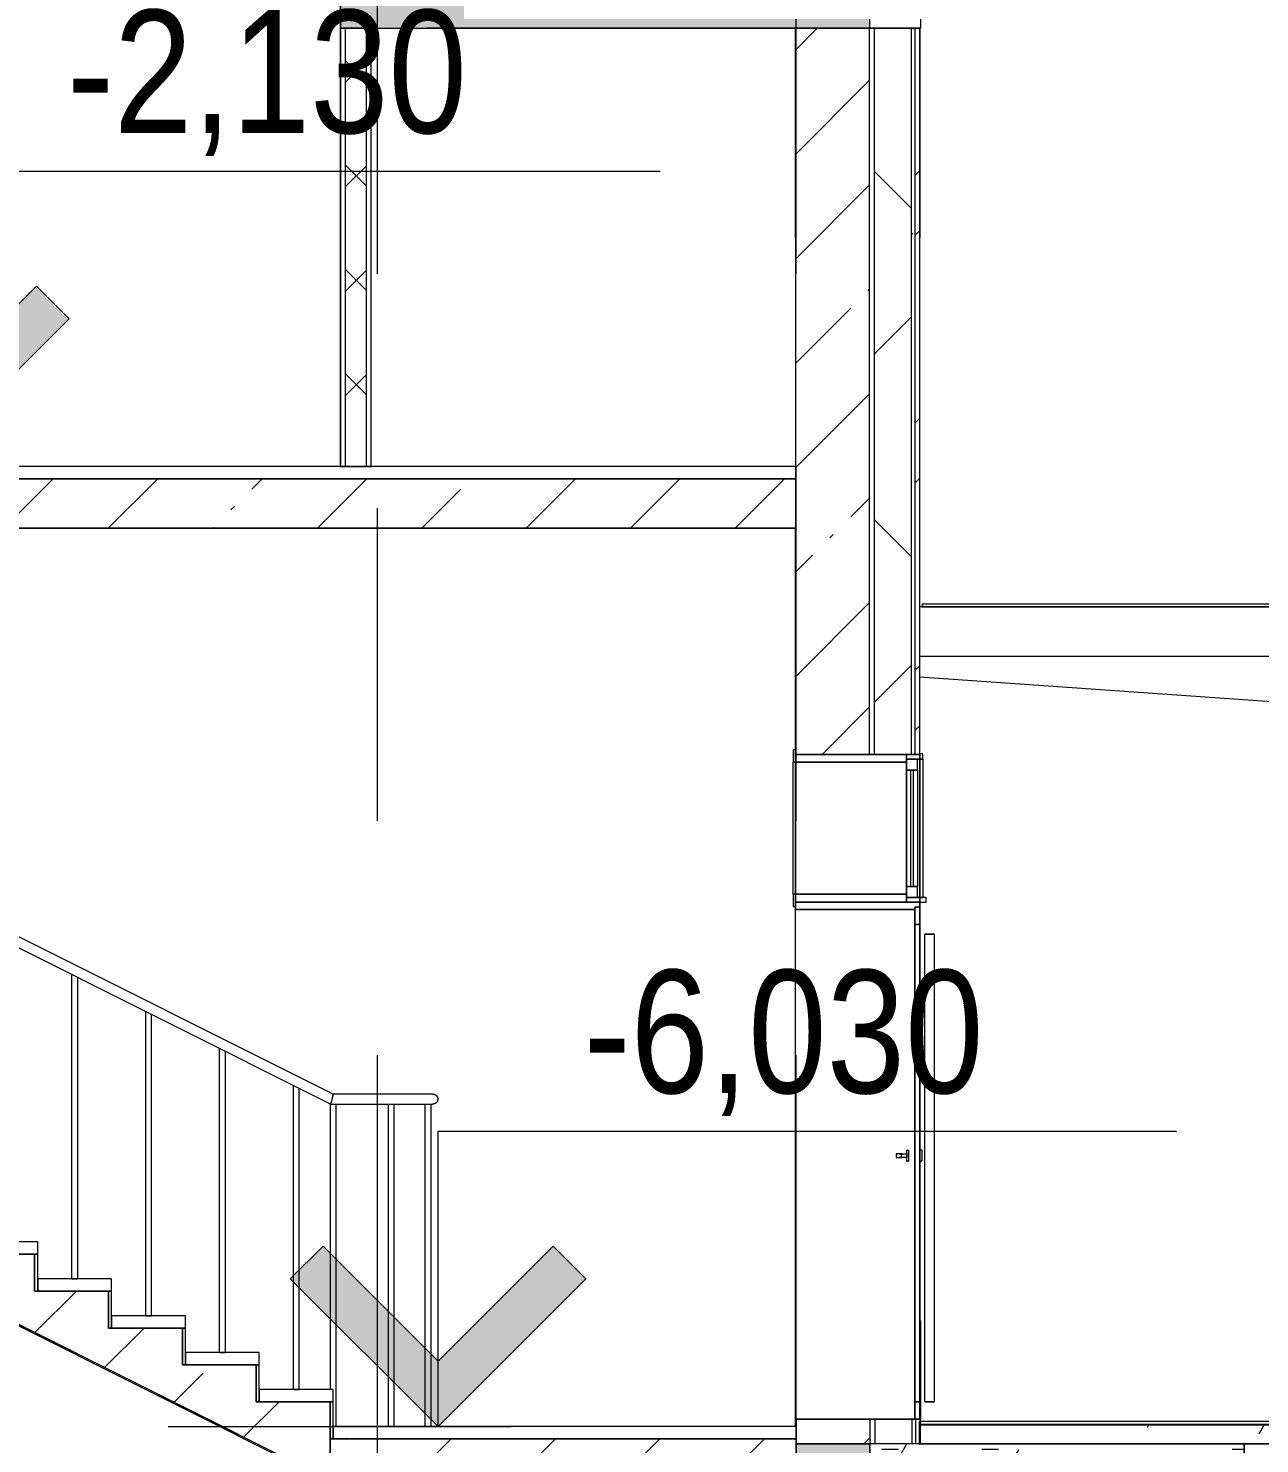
# Model space of a CAD drawing. Header units: millimetres. Extents: x -39507 to 33074, y -24219 to 30962.
# Drawn here: x 22299 to 27300, y -6100 to -350 of the extents above; entities that cross this region are included whole.
import ezdxf

# ---------------------------------------------------------------- set-up
doc = ezdxf.new("R2010")
doc.units = ezdxf.units.MM
doc.linetypes.add('Осевые', pattern=[6350, 1270, -952.5, 3175, -952.5])
for name, color, linetype, lineweight in [('Балясины', 7, 'Continuous', 9), ('Верхние поручни', 7, 'Continuous', 9), ('Высотные отметки', 7, 'Continuous', 9), ('Двери', 7, 'Continuous', 9), ('Каркас несущий', 7, 'Continuous', 9), ('Каркас_Импост', 7, 'Continuous', 9), ('Лестницы', 7, 'Continuous', 9), ('Лестницы-1', 7, 'Continuous', 18), ('Обобщенные модели', 7, 'Continuous', 9), ('Обобщенные модели-1', 7, 'Continuous', 18), ('Общие ребра', 7, 'Continuous', 9), ('Ограждение', 7, 'Continuous', 9), ('Окна', 7, 'Continuous', 9), ('Основа _2_-1', 7, 'Continuous', 9), ('Остекление', 7, 'Continuous', 9), ('Отделка 1 _4_-1', 7, 'Continuous', 9), ('Отделка 2 _5_-1', 7, 'Continuous', 9), ('Панель', 7, 'Continuous', 9), ('Перекрытия', 7, 'Continuous', 9), ('Проступи_подступенки', 7, 'Continuous', 18), ('Стены', 7, 'Continuous', 9), ('Структура _1_', 7, 'Continuous', 18), ('Термическая_воздушная прослойка _3_-1', 7, 'Continuous', 9), ('Черная _3 сплошная', 7, 'Continuous', 18), ('Штриховка разреза-2', 7, 'Continuous', 9)]:
    doc.layers.add(name, color=color, linetype=linetype, lineweight=lineweight)
doc.layers.add('Оси-3', color=7, linetype='Осевые', lineweight=9, true_color=0xaaaaaa)
doc.layers.add('Перекрытия-1', color=7, linetype='Continuous', lineweight=9, true_color=0x7f7f7f)
doc.styles.add('Arial Narrow', font='ARIALN.TTF', dxfattribs={"height": 500})
pattern_1 = [(45, (-2885.9, 6475), (-424.264, 424.264), [600, -100, 20, -100]), (45, (-2885.9, 6899), (-424.264, 424.264), [])]
pattern_2 = [(0, (-2885.9, 6475), (812.8, 203.2), [67.056, -542.544, 67.056, -542.544, -3251.2]), (0, (-2885.9, 6475), (812.8, 203.2), [-1219.2, 67.056, -1152.144, 67.056, -542.544, -1422.4]), (0, (-2885.9, 6475), (812.8, 203.2), [-3048, 67.056, -339.344, 67.056, -948.944]), (120, (-2581.1, 6576.6), (-582.3764, 602.3054), [67.056, -542.544, 67.056, -3793.744]), (120, (-2581.1, 6576.6), (-582.3764, 602.3054), [-676.656, -542.544, 67.056, -1152.144, -2032]), (120, (-2581.1, 6576.6), (-582.3764, 602.3054), [-2438.4, 67.056, -542.544, 67.056, -1355.344]), (120, (-2581.1, 6576.6), (-582.3764, 602.3054), [-3115.056, -339.344, 67.056, -948.944]), (240, (-2479.5, 6983), (-230.4236, -805.5054), [67.056, -542.544, 67.056, -542.544, -3251.2]), (240, (-2479.5, 6983), (-230.4236, -805.5054), [-1219.2, 67.056, -1152.144, 67.056, -542.544, -1422.4]), (240, (-2479.5, 6983), (-230.4236, -805.5054), [-3048, 67.056, -339.344, 67.056, -948.944])]

# ---------------------------------------------------------------- blocks, each defined once
blk = doc.blocks.new('Двутавpы стальные горячекатаные по ГОСТ 8239-89 - 20-1555173-Разрез 2-2')
at = {"layer": 'Каркас несущий'}
for p, q in [((27724.1, -2910.2), (27577.8, -2900)), ((27722.7, -2930.5), (27711.6, -3089.5)), ((27723.3, -2921.1), (27722.7, -2930.5)), ((27723.7, -2915.4), (27723.3, -2921.1)), ((27724, -2911.5), (27723.7, -2915.4)), ((27724.1, -2910.2), (27724, -2911.5)), ((25919.6, -2984.4), (27710.1, -3109.8)), ((27710.5, -3104.6), (27710.2, -3108.5)), ((27710.9, -3098.9), (27710.5, -3104.6)), ((27711.6, -3089.5), (27710.9, -3098.9)), ((27710.2, -3108.5), (27710.1, -3109.8))]:
    blk.add_line(p, q, dxfattribs=at)
blk = doc.blocks.new('Крыльцо А6 - Крыльцо А-17-1224198-Разрез 2-2')
at = {"layer": 'Обобщенные модели'}
h = blk.add_hatch(dxfattribs=at)
h.set_pattern_fill('FP_1', color=256, style=0, pattern_type=2)
h.set_pattern_definition([(45, (-2885.9, 6475), (-493.914, 493.914), []), (45, (-2392, 6475), (-493.914, 493.914), [873.125, -174.625, 6.706, -167.919])])
h.paths.add_polyline_path([(27437.1, -6423.7), (27437.1, -6100), (27237.1, -6100), (27237.1, -6200), (25717.1, -6200), (25717.1, -6400), (27404, -6423.3)], flags=0)
at = {"layer": 'Обобщенные модели-1'}
for p, q in [((27437.1, -6100), (27237.1, -6100)), ((27237.1, -6100), (27237.1, -6200)), ((27437.1, -6423.7), (27437.1, -6100)), ((27237.1, -6200), (25717.1, -6200)), ((25717.1, -6200), (25717.1, -6450))]:
    blk.add_line(p, q, dxfattribs=at)
blk = doc.blocks.new('Дверь - Двупольная_наруж_остекленная_с антипаникой - ДН4_21-18-8172141-Разрез 2-2')
at = {"layer": 'Двери'}
for p, q in [((25939.1, -4030), (25939.1, -5930)), ((25939.1, -4030), (25959.1, -4030)), ((25959.1, -4030), (25941.8, -4030)), ((25959.1, -4030), (25941.8, -4030)), ((25941.8, -4030), (25959.1, -4030)), ((25959.1, -4030), (25979.1, -4030)), ((25976.4, -4030), (25959.1, -4030)), ((25959.1, -4030), (25976.4, -4030)), ((25976.4, -4030), (25959.1, -4030)), ((25979.1, -5930), (25979.1, -4030)), ((25846.2, -4922.5), (25824, -4922.5)), ((25824, -4922.5), (25824, -4937.5)), ((25824, -4922.5), (25824, -4937.5)), ((25827.6, -4922.5), (25824, -4922.5)), ((25824, -4922.5), (25829.1, -4922.5)), ((25824, -4937.5), (25846.2, -4937.5)), ((25829.1, -4937.5), (25824, -4937.5)), ((25824, -4937.5), (25827.6, -4937.5)), ((25829.1, -4922.5), (25825.5, -4922.5)), ((25825.5, -4937.5), (25829.1, -4937.5)), ((25834.1, -4922.5), (25866.6, -4922.5)), ((25866.6, -4937.5), (25834.1, -4937.5)), ((25845.2, -4922.5), (25842.6, -4922.5)), ((25842.6, -4922.5), (25866.6, -4922.5)), ((25842.6, -4922.5), (25842.6, -4922.5)), ((25866.6, -4937.5), (25842.6, -4937.5)), ((25842.6, -4937.5), (25845.2, -4937.5)), ((25842.6, -4937.5), (25842.6, -4937.5)), ((25846.2, -4937.5), (25846.2, -4922.5)), ((25866.6, -4952.5), (25866.6, -4907.5)), ((25866.6, -4907.5), (25874.6, -4907.5)), ((25866.6, -4952.5), (25866.6, -4907.5)), ((25866.6, -4907.5), (25874.6, -4907.5)), ((25866.6, -4922.5), (25866.6, -4937.5)), ((25866.6, -4922.5), (25866.6, -4937.5)), ((25874.6, -4907.5), (25874.6, -4952.5)), ((25874.6, -4907.5), (25874.6, -4952.5)), ((25919.6, -4952.5), (25919.6, -4907.5)), ((25927.6, -4907.5), (25919.6, -4907.5)), ((25919.6, -4952.5), (25919.6, -4907.5)), ((25927.6, -4907.5), (25919.6, -4907.5)), ((25927.6, -4907.5), (25927.6, -4952.5)), ((25927.6, -4907.5), (25927.6, -4952.5)), ((25874.6, -4952.5), (25866.6, -4952.5)), ((25866.6, -4952.5), (25874.6, -4952.5)), ((25919.6, -4952.5), (25927.6, -4952.5)), ((25927.6, -4952.5), (25919.6, -4952.5)), ((25959.1, -5930), (25939.1, -5930)), ((25941.8, -5930), (25959.1, -5930)), ((25959.1, -5930), (25941.8, -5930)), ((25941.8, -5930), (25959.1, -5930)), ((25959.1, -5930), (25976.4, -5930)), ((25979.1, -5930), (25959.1, -5930)), ((25959.1, -5930), (25976.4, -5930)), ((25976.4, -5930), (25959.1, -5930))]:
    blk.add_line(p, q, dxfattribs=at)
at = {"layer": 'Каркас_Импост'}
for p, q in [((25414.6, -3900), (25414.6, -3930)), ((25919.6, -3900), (25414.6, -3900)), ((25919.6, -3920), (25919.6, -3900)), ((25414.6, -3930), (25899.6, -3930)), ((25414.6, -6000), (25414.6, -3930)), ((25899.6, -3930), (25414.6, -3930)), ((25899.6, -3930), (25899.6, -3920)), ((25899.6, -3920), (25919.6, -3920)), ((25919.6, -3920), (25899.6, -3920)), ((25899.6, -3920), (25899.6, -6000)), ((25899.6, -6000), (25899.6, -3921)), ((25899.6, -3921), (25919.6, -3921)), ((25899.6, -3930), (25899.6, -6000)), ((25919.6, -3920), (25919.6, -6000)), ((25919.6, -3921), (25919.6, -6000)), ((25899.6, -5930), (25899.6, -3991)), ((25919.6, -3991), (25919.6, -5930)), ((25899.6, -6000), (25414.6, -6000)), ((25919.6, -6000), (25899.6, -6000)), ((25919.6, -6000), (25899.6, -6000))]:
    blk.add_line(p, q, dxfattribs=at)
at = {"layer": 'Остекление'}
for p, q in [((25899.6, -3991), (25899.6, -5930)), ((25919.6, -3991), (25899.6, -3991)), ((25899.6, -5930), (25899.6, -3991)), ((25919.6, -5930), (25919.6, -3991)), ((25919.6, -3991), (25919.6, -5930)), ((25899.6, -5930), (25919.6, -5930))]:
    blk.add_line(p, q, dxfattribs=at)
at = {"layer": 'Панель'}
for p, q in [((25899.6, -3921), (25899.6, -3991)), ((25919.6, -3921), (25899.6, -3921)), ((25919.6, -3991), (25919.6, -3921)), ((25899.6, -3991), (25919.6, -3991)), ((25899.6, -5930), (25899.6, -3991)), ((25899.6, -3991), (25919.6, -3991)), ((25919.6, -3991), (25919.6, -5930)), ((25899.6, -5930), (25899.6, -6000)), ((25919.6, -5930), (25899.6, -5930)), ((25919.6, -5930), (25899.6, -5930)), ((25919.6, -6000), (25919.6, -5930)), ((25899.6, -6000), (25919.6, -6000))]:
    blk.add_line(p, q, dxfattribs=at)
blk = doc.blocks.new('Фрамуга 1000х700 - 1800 x 600 мм 2-8232144-Разрез 2-2')
at = {"layer": 'Каркас_Импост'}
for p, q in [((25910.6, -3319), (25866.2, -3319)), ((25866.2, -3319), (25866.2, -3363.5)), ((25910.6, -3363.5), (25910.6, -3319)), ((25866.2, -3363.5), (25910.6, -3363.5)), ((25910.6, -3363.5), (25866.2, -3363.5)), ((25866.2, -3836.5), (25866.2, -3363.5)), ((25910.6, -3363.5), (25910.6, -3836.5)), ((25910.6, -3836.5), (25866.2, -3836.5)), ((25866.2, -3836.5), (25866.2, -3880.9)), ((25866.2, -3836.5), (25910.6, -3836.5)), ((25910.6, -3880.9), (25910.6, -3836.5)), ((25866.2, -3880.9), (25910.6, -3880.9))]:
    blk.add_line(p, q, dxfattribs=at)
at = {"layer": 'Окна'}
for p, q in [((25405.6, -3281.7), (25405.6, -3331.7)), ((25414.6, -3281.7), (25405.6, -3281.7)), ((25405.6, -3331.7), (25414.6, -3331.7)), ((25405.6, -3868.2), (25405.6, -3331.7)), ((25414.6, -3331.7), (25405.6, -3331.7)), ((25414.6, -3331.7), (25414.6, -3281.7)), ((25866.2, -3300), (25414.6, -3300)), ((25414.6, -3300), (25414.6, -3331.7)), ((25414.6, -3331.7), (25414.6, -3868.2)), ((25414.6, -3331.7), (25866.2, -3331.7)), ((25866.2, -3331.7), (25414.6, -3331.7)), ((25414.6, -3868.2), (25414.6, -3331.7)), ((25866.2, -3331.7), (25866.2, -3300)), ((25866.2, -3300), (25866.2, -3319)), ((25919.6, -3300), (25866.2, -3300)), ((25866.2, -3319), (25919.6, -3319)), ((25866.2, -3880.9), (25866.2, -3319)), ((25919.6, -3319), (25866.2, -3319)), ((25866.2, -3331.7), (25866.2, -3868.2)), ((25932.6, -3298), (25919.6, -3298)), ((25919.6, -3298), (25919.6, -3319)), ((25919.6, -3319), (25919.6, -3300)), ((25919.6, -3319), (25932.6, -3319)), ((25932.6, -3319), (25919.6, -3319)), ((25919.6, -3880.9), (25919.6, -3319)), ((25919.6, -3319), (25919.6, -3880.9)), ((25932.6, -3319), (25932.6, -3298)), ((25932.6, -3319), (25932.6, -3880.9)), ((25405.6, -3868.2), (25405.6, -3918.2)), ((25414.6, -3868.2), (25405.6, -3868.2)), ((25414.6, -3868.2), (25405.6, -3868.2)), ((25414.6, -3918.2), (25414.6, -3868.2)), ((25866.2, -3868.2), (25414.6, -3868.2)), ((25414.6, -3868.2), (25414.6, -3900)), ((25414.6, -3868.2), (25866.2, -3868.2)), ((25414.6, -3900), (25866.2, -3900)), ((25866.2, -3900), (25866.2, -3868.2)), ((25866.2, -3880.9), (25866.2, -3900)), ((25919.6, -3880.9), (25866.2, -3880.9)), ((25919.6, -3880.9), (25866.2, -3880.9)), ((25866.2, -3900), (25919.6, -3900)), ((25945.3, -3880.9), (25919.6, -3880.9)), ((25919.6, -3880.9), (25919.6, -3900)), ((25919.6, -3880.9), (25932.6, -3880.9)), ((25919.6, -3900), (25919.6, -3880.9)), ((25919.6, -3900), (25945.3, -3900)), ((25945.3, -3900), (25945.3, -3880.9)), ((25405.6, -3918.2), (25414.6, -3918.2))]:
    blk.add_line(p, q, dxfattribs=at)
at = {"layer": 'Остекление'}
for p, q in [((25882, -3363.5), (25882, -3836.5)), ((25894.7, -3363.5), (25882, -3363.5)), ((25894.7, -3836.5), (25894.7, -3363.5)), ((25882, -3836.5), (25894.7, -3836.5))]:
    blk.add_line(p, q, dxfattribs=at)
blk = doc.blocks.new('Двутавpы стальные горячекатаные по ГОСТ 8239-89 - 20-1555193-Разрез 2-2')
at = {"layer": 'Каркас несущий'}
for p, q in [((27717.1, -2700), (25919.6, -2700)), ((27717.1, -2700), (27717.1, -2701.2)), ((27717.1, -2701.2), (27717.1, -2705.2)), ((27717.1, -2703.8), (27717.1, -2701.2)), ((27717.1, -2705.2), (27717.1, -2710.9)), ((27717.1, -2710.9), (27717.1, -2720.3)), ((27717.1, -2720.3), (27717.1, -2710.9)), ((27717.1, -2720.3), (27717.1, -2879.7)), ((25919.6, -2900), (27717.1, -2900)), ((27717.1, -2879.7), (27717.1, -2889.1)), ((27717.1, -2889.1), (27717.1, -2879.7)), ((27717.1, -2889.1), (27717.1, -2894.8)), ((27717.1, -2894.8), (27717.1, -2898.8)), ((27717.1, -2898.8), (27717.1, -2896.2)), ((27717.1, -2898.8), (27717.1, -2900))]:
    blk.add_line(p, q, dxfattribs=at)
blk = doc.blocks.new('Ограждение - 25mm-V149-Разрез 2-2')
at = {"layer": 'Балясины'}
for p, q in [((21874.6, -3893.5), (21874.6, -5130)), ((21899.6, -5130), (21899.6, -3906)), ((21876.3, -5130), (21887.1, -5130)), ((21887.1, -5130), (21897.9, -5130))]:
    blk.add_line(p, q, dxfattribs=at)
blk = doc.blocks.new('Ограждение - 25mm-V150-Разрез 2-2')
at = {"layer": 'Балясины'}
for p, q in [((23760, -4720), (23760, -6030)), ((23785, -6030), (23785, -4720)), ((23761.7, -6030), (23772.5, -6030)), ((23772.5, -6030), (23783.3, -6030))]:
    blk.add_line(p, q, dxfattribs=at)
blk = doc.blocks.new('Ограждение - 25mm-V160-Разрез 2-2')
at = {"layer": 'Балясины'}
for p, q in [((23524.6, -4720), (23524.6, -5880)), ((23549.6, -6030), (23549.6, -4720)), ((23524.6, -5930), (23524.6, -6030)), ((23537.1, -6030), (23547.9, -6030))]:
    blk.add_line(p, q, dxfattribs=at)
blk = doc.blocks.new('Ограждение - 25mm-V161-Разрез 2-2')
at = {"layer": 'Балясины'}
for p, q in [((23910, -4720), (23910, -6030)), ((23935, -6030), (23935, -4720)), ((23911.7, -6030), (23933.3, -6030))]:
    blk.add_line(p, q, dxfattribs=at)
blk = doc.blocks.new('Ограждение - Ограждение-7015408-Разрез 2-2')
for name, p in [('Ограждение - 25mm-V149-Разрез 2-2', (600, -300)), ('Ограждение - 25mm-V149-Разрез 2-2', (900, -450)), ('Ограждение - 25mm-V149-Разрез 2-2', (1200, -600)), ('Ограждение - 25mm-V149-Разрез 2-2', (1500, -750)), ('Ограждение - 25mm-V160-Разрез 2-2', (0, 0)), ('Ограждение - 25mm-V150-Разрез 2-2', (0, 0)), ('Ограждение - 25mm-V161-Разрез 2-2', (0, 0))]:
    blk.add_blockref(name, p)
blk = doc.blocks.new('Тип верхнего поручня - Верхний поручень_Внутренний_-7015432-Разрез 2-2')
at = {"layer": 'Верхние поручни'}
for p, q in [((23537.1, -4680), (19037.1, -2430)), ((19037.1, -2474.7), (23527.7, -4720)), ((23942.5, -4680), (23537.1, -4680)), ((23527.7, -4720), (23942.5, -4720))]:
    blk.add_line(p, q, dxfattribs=at)
for points, knots in [([(23532.4, -4700), (23532, -4701.7), (23531.2, -4705.2), (23530, -4710.1), (23529, -4714.3), (23528, -4718.6), (23527.7, -4720), (23527.7, -4720)], [0, 0, 0, 0, 0.0833333, 0.1666667, 0.25, 0.3333333, 0.5, 0.5, 0.5, 0.5]), ([(23537.1, -4680), (23537.1, -4680), (23536.8, -4681.4), (23535.8, -4685.7), (23534.8, -4689.9), (23533.6, -4694.8), (23532.8, -4698.3), (23532.4, -4700)], [0.5, 0.5, 0.5, 0.5, 0.6666667, 0.75, 0.8333333, 0.9166667, 1, 1, 1, 1]), ([(23942.5, -4680), (23943, -4680), (23943.8, -4680), (23945.1, -4680.2), (23946.4, -4680.4), (23947.7, -4680.7), (23949, -4681), (23950.2, -4681.5), (23951.4, -4682), (23952.5, -4682.7), (23953.6, -4683.4), (23955.1, -4684.4), (23956.4, -4685.5), (23957.6, -4686.8), (23958.7, -4688.2), (23959.9, -4690), (23961.1, -4692.3), (23962.2, -4695.6), (23962.5, -4698.3), (23962.5, -4700)], [0.5, 0.5, 0.5, 0.5, 0.5208333, 0.5416667, 0.5625, 0.5833333, 0.6041667, 0.625, 0.6458333, 0.6666667, 0.6875, 0.7083333, 0.75, 0.7708333, 0.7916667, 0.8333333, 0.875, 0.9166667, 1, 1, 1, 1]), ([(23962.5, -4700), (23962.5, -4701.7), (23962.2, -4704.4), (23961.1, -4707.7), (23959.9, -4710), (23958.7, -4711.8), (23957.6, -4713.2), (23956.4, -4714.5), (23954.7, -4715.9), (23952.9, -4717.1), (23951.4, -4718), (23950.2, -4718.5), (23949, -4719), (23947.7, -4719.3), (23946.4, -4719.6), (23945.1, -4719.8), (23943.8, -4720), (23943, -4720), (23942.5, -4720)], [0, 0, 0, 0, 0.0833333, 0.125, 0.1666667, 0.2083333, 0.2291667, 0.25, 0.2916667, 0.3333333, 0.3541667, 0.375, 0.3958333, 0.4166667, 0.4375, 0.4583333, 0.4791667, 0.5, 0.5, 0.5, 0.5])]:
    blk.add_open_spline(points, degree=3, knots=knots, dxfattribs=at)
for points in [[(23528.3, -4717.3), (23528.5, -4716.4), (23528.8, -4715.4), (23529.1, -4714.1)], [(23535.7, -4685.9), (23536, -4684.6), (23536.3, -4683.6), (23536.5, -4682.7)]]:
    blk.add_open_spline(points, degree=3, dxfattribs=at)
blk = doc.blocks.new('Высотные отметки - Высотная отметка - Стрелка-4455449-Разрез 2-2')
at = {"layer": 'Высотные отметки'}
blk.add_hatch(color=256, dxfattribs=at).paths.add_polyline_path([(-36565.6, -5267.2), (-36098.4, -5734.3), (-35631.2, -5267.2), (-35498.4, -5400), (-36098.4, -6000), (-36698.4, -5400)], flags=0)
for p, q in [((-36098.4, -4800), (-39098.4, -4800)), ((-36098.4, -6000), (-36098.4, -4800)), ((-36565.6, -5267.2), (-36698.4, -5400)), ((-36098.4, -5734.3), (-36565.6, -5267.2)), ((-35631.2, -5267.2), (-36098.4, -5734.3)), ((-35498.4, -5400), (-35631.2, -5267.2)), ((-36698.4, -5400), (-36098.4, -6000)), ((-36098.4, -6000), (-35498.4, -5400)), ((-35002.8, -6000), (-36395.1, -6000))]:
    blk.add_line(p, q, dxfattribs=at)

msp = doc.modelspace()

# ---------------------------------------------------------------- hatches: boundary and pattern name
at = {"layer": 'Лестницы'}
h = msp.add_hatch(dxfattribs=at)
h.set_pattern_fill('FP_2', color=256, style=0, pattern_type=2)
h.set_pattern_definition(pattern_1)
h.paths.add_polyline_path([(21819.2, -2380), (25417.1, -2378), (25417.1, -2180), (21754.6, -2180), (21754.6, -2347.7), (21815.3, -2378)], flags=0)
h = msp.add_hatch(dxfattribs=at)
h.set_pattern_fill('FP_2', color=256, style=0, pattern_type=2)
h.set_pattern_definition(pattern_1)
h.paths.add_polyline_path([(23524.6, -6247.7), (23524.6, -5930), (23224.6, -5930), (23224.6, -5780), (22924.6, -5780), (22924.6, -5630), (22624.6, -5630), (22624.6, -5480), (22324.6, -5480), (22324.6, -5330), (22024.6, -5330), (22024.6, -5180), (21724.6, -5180), (21724.6, -5030), (21424.6, -5030), (21424.6, -4880), (21124.6, -4880), (21124.6, -4730), (20824.6, -4730), (20824.6, -4580), (20524.6, -4580), (20524.6, -4430), (20224.6, -4430), (20224.6, -4280), (19924.6, -4280), (19924.6, -4130), (19624.6, -4130), (19624.6, -3980), (19324.6, -3980), (19324.6, -3830), (19024.6, -3830), (19024.6, -3997.7), (23434.7, -6202.7)], flags=0)
h = msp.add_hatch(dxfattribs=at)
h.set_pattern_fill('FP_2', color=256, style=0, pattern_type=2)
h.set_pattern_definition(pattern_1)
h.paths.add_polyline_path([(25135.8, -6280), (25417.1, -6280), (25417.1, -6080), (23524.6, -6080), (23524.6, -6247.7), (23589.2, -6280), (24568.8, -6280)], flags=0)
at = {"layer": 'Штриховка разреза-2'}
h = msp.add_hatch(dxfattribs=at)
h.set_pattern_fill('FP_2', color=256, style=0, pattern_type=2)
h.set_pattern_definition(pattern_1)
h.paths.add_polyline_path([(-31682.9, -350), (-29332.9, -350), (-29332.9, -100), (-31682.9, -100)], flags=0)
h.paths.add_polyline_path([(8587.1, -350), (16067.1, -350), (16067.1, -100), (8417.1, -100), (8417.1, -350)], flags=0)
h.paths.add_polyline_path([(25717.1, -350), (25717.1, -100), (23567.1, -100), (23567.1, -350), (25714.6, -350)], flags=0)
h.paths.add_polyline_path([(-21832.9, -350), (-15782.9, -350), (-15782.9, -100), (-21832.9, -100), (-21832.9, -187.3)], flags=0)
h = msp.add_hatch(dxfattribs=at)
h.set_pattern_fill('FP_6', color=256, style=0, pattern_type=2)
h.set_pattern_definition([(45, (-2885.9, 6475), (-212.132, 212.132), []), (135, (-2885.9, 6475), (-212.132, -212.132), [])])
h.paths.add_polyline_path([(23587.1, -2130), (23672.1, -2130), (23672.1, -350), (23587.1, -350), (23587.1, -625.5)], flags=0)
h = msp.add_hatch(dxfattribs=at)
h.set_pattern_fill('FP_2', color=256, style=0, pattern_type=2)
h.set_pattern_definition(pattern_1)
h.paths.add_polyline_path([(25714.6, -3300), (25714.6, -350), (25414.6, -350), (25414.6, -3300), (25702.9, -3300)], flags=0)
h = msp.add_hatch(dxfattribs=at)
h.set_pattern_fill('FP_4', color=256, style=0, pattern_type=2)
h.set_pattern_definition([(45, (-2885.9, 6475), (-707.107, 707.107), []), (135, (-2885.9, 6475), (-707.107, -707.107), [])])
h.paths.add_polyline_path([(25884.6, -3300), (25884.6, -350), (25734.6, -350), (25734.6, -3300)], flags=0)
h = msp.add_hatch(dxfattribs=at)
h.set_pattern_fill('FP_3', color=256, style=0, pattern_type=2)
h.set_pattern_definition(pattern_2)
h.paths.add_polyline_path([(25899.6, -3300), (25899.6, -350), (25884.6, -350), (25884.6, -3300)], flags=0)
h = msp.add_hatch(dxfattribs=at)
h.set_pattern_fill('FP_5', color=256, style=0, pattern_type=2)
h.set_pattern_definition([(45, (-2885.9, 6475), (-502.894, 502.894), []), (45, (-2885.9, 7237), (-502.894, 502.894), [])])
h.paths.add_polyline_path([(25919.6, -3300), (25919.6, -350), (25899.6, -350), (25899.6, -3300)], flags=0)
h = msp.add_hatch(dxfattribs=at)
h.set_pattern_fill('FP_2', color=256, style=0, pattern_type=2)
h.set_pattern_definition(pattern_1)
h.paths.add_polyline_path([(25702.9, -6100), (25717.1, -6100), (25717.1, -6000), (25417.1, -6000), (25417.1, -6100)], flags=0)
h = msp.add_hatch(dxfattribs=at)
h.set_pattern_fill('FP_16', color=256, style=0, pattern_type=2)
h.set_pattern_definition([(225, (-885.9, 7475), (2e-13, -2000), [100, -2728.43]), (225, (-885.9, 8475), (2e-13, -2000), [100, -2728.43]), (225, (-1885.9, 8475), (2e-13, -2000), [100, -2728.43]), (225, (-2315.2, 7045.7), (2e-13, -2000), [807.1, -2021.33]), (225, (-2315.2, 8045.7), (2e-13, -2000), [807.1, -2021.33]), (225, (-1315.2, 7045.7), (2e-13, -2000), [807.1, -2021.33]), (225, (-1315.2, 8045.7), (2e-13, -2000), [907.1, -1921.33])])
h.paths.add_polyline_path([(27437.1, -6025), (27437.1, -6022), (25917.1, -6022), (25917.1, -6025), (27404, -6025)], flags=0)
h = msp.add_hatch(dxfattribs=at)
h.set_pattern_fill('FP_3', color=256, style=0, pattern_type=2)
h.set_pattern_definition(pattern_2)
h.paths.add_polyline_path([(27437.1, -6100), (27437.1, -6025), (25917.1, -6025), (25917.1, -6100), (27404, -6100)], flags=0)
h = msp.add_hatch(dxfattribs=at)
h.set_pattern_fill('FP_2', color=256, style=0, pattern_type=2)
h.set_pattern_definition(pattern_1)
h.paths.add_polyline_path([(-12289, -6350), (19717.1, -6350), (19717.1, -6100), (-31682.9, -6100), (-31682.9, -6350), (-13332.9, -6350)], flags=0)
h.paths.add_polyline_path([(25717.1, -6350), (25717.1, -6100), (25417.1, -6100), (25417.1, -6350), (25702.9, -6350)], flags=0)
h = msp.add_hatch(dxfattribs=at)
h.set_pattern_fill('FP_3', color=256, style=0, pattern_type=2)
h.set_pattern_definition(pattern_2)
h.paths.add_polyline_path([(26836.9, -6200), (27237.1, -6200), (27237.1, -6100), (25717.1, -6102.2), (25717.1, -6200), (26269.9, -6200)], flags=0)

# ---------------------------------------------------------------- linework, layer by layer
at = {"layer": 'Высотные отметки'}
for p, q in [((23951.3, -6030), (23963.1, -6030)), ((24075.5, -6030), (23951.3, -6030))]:
    msp.add_line(p, q, dxfattribs=at)
at = {"layer": 'Лестницы-1'}
for p, q in [((25417.1, -2180), (21754.6, -2180)), ((25417.1, -2380), (25417.1, -2180)), ((21819.2, -2380), (25417.1, -2380)), ((19024.6, -3997.7), (23524.6, -6247.7)), ((22324.6, -5330), (22024.6, -5330)), ((22324.6, -5480), (22324.6, -5330)), ((22624.6, -5480), (22324.6, -5480)), ((22624.6, -5630), (22624.6, -5480)), ((22924.6, -5630), (22624.6, -5630)), ((22924.6, -5780), (22924.6, -5630)), ((23224.6, -5780), (22924.6, -5780)), ((23224.6, -5930), (23224.6, -5780)), ((23524.6, -5930), (23224.6, -5930)), ((23524.6, -6247.7), (23524.6, -5930)), ((25417.1, -6080), (23524.6, -6080)), ((23524.6, -6080), (23524.6, -6247.7)), ((25417.1, -6280), (25417.1, -6080))]:
    msp.add_line(p, q, dxfattribs=at)
at = {"layer": 'Общие ребра'}
for p, q in [((23587.1, -2130), (23587.1, -350)), ((23672.1, -2130), (23672.1, -350)), ((25734.6, -350), (25734.6, -3300)), ((25884.6, -350), (25884.6, -3300)), ((25899.6, -350), (25899.6, -3300)), ((25414.6, -2380), (25414.6, -3300)), ((25737.1, -6000), (25737.1, -6100)), ((25887.1, -6000), (25887.1, -6100)), ((25902.1, -6000), (25902.1, -6100)), ((27437.1, -6022), (25917.1, -6022)), ((27437.1, -6025), (25917.1, -6025))]:
    msp.add_line(p, q, dxfattribs=at)
at = {"layer": 'Оси-3'}
for p, q in [((23717.1, -22619.5), (23717.1, 29000)), ((25417.1, -22619.5), (25417.1, 29000))]:
    msp.add_line(p, q, dxfattribs=at)
at = {"layer": 'Основа _2_-1'}
for p, q in [((23672.1, -350), (23587.1, -350)), ((23587.1, -2130), (23672.1, -2130)), ((25917.1, -6025), (25917.1, -6100)), ((27237.1, -6100), (25717.1, -6100)), ((25717.1, -6100), (25717.1, -6200)), ((25917.1, -6100), (27437.1, -6100)), ((27237.1, -6200), (27237.1, -6100))]:
    msp.add_line(p, q, dxfattribs=at)
at = {"layer": 'Отделка 1 _4_-1'}
for p, q in [((23567.1, -350), (23567.1, -2130)), ((23587.1, -350), (23567.1, -350)), ((23692.1, -350), (23672.1, -350)), ((23692.1, -2130), (23692.1, -350)), ((25734.6, -350), (25717.1, -350)), ((25899.6, -350), (25884.6, -350)), ((23567.1, -2130), (23587.1, -2130)), ((23672.1, -2130), (23692.1, -2130)), ((25714.6, -3300), (25734.6, -3300)), ((25884.6, -3300), (25899.6, -3300)), ((25737.1, -6000), (25717.1, -6000)), ((25902.1, -6000), (25887.1, -6000)), ((27437.1, -6010), (25917.1, -6010)), ((25917.1, -6010), (25917.1, -6022)), ((25917.1, -6022), (25917.1, -6025))]:
    msp.add_line(p, q, dxfattribs=at)
at = {"layer": 'Отделка 2 _5_-1'}
for p, q in [((25919.6, -350), (25899.6, -350)), ((25919.6, -3300), (25919.6, -350)), ((25899.6, -3300), (25919.6, -3300)), ((25922.1, -6000), (25902.1, -6000)), ((25922.1, -6100), (25922.1, -6000))]:
    msp.add_line(p, q, dxfattribs=at)
at = {"layer": 'Перекрытия'}
for p, q in [((25717.1, -350), (23918.1, -350)), ((24967.1, -350), (25167.1, -350)), ((25417.1, -6100), (25417.1, -6350))]:
    msp.add_line(p, q, dxfattribs=at)
at = {"layer": 'Перекрытия-1'}
msp.add_line((25714.6, -350), (25717.1, -350), dxfattribs=at)
at = {"layer": 'Проступи_подступенки'}
for p, q in [((25417.1, -2130), (21767.1, -2130)), ((21767.1, -2180), (25417.1, -2180)), ((25417.1, -2180), (25417.1, -2130)), ((22337.1, -5280), (22037.1, -5280)), ((22337.1, -5330), (22337.1, -5280)), ((22037.1, -5330), (22337.1, -5330)), ((22337.1, -5330), (22324.6, -5330)), ((22324.6, -5330), (22324.6, -5480)), ((22337.1, -5480), (22337.1, -5330)), ((22637.1, -5430), (22337.1, -5430)), ((22337.1, -5430), (22337.1, -5480)), ((22637.1, -5480), (22637.1, -5430)), ((22324.6, -5480), (22337.1, -5480)), ((22337.1, -5480), (22637.1, -5480)), ((22637.1, -5480), (22624.6, -5480)), ((22624.6, -5480), (22624.6, -5630)), ((22637.1, -5630), (22637.1, -5480)), ((22624.6, -5630), (22637.1, -5630)), ((22937.1, -5580), (22637.1, -5580)), ((22637.1, -5580), (22637.1, -5630)), ((22637.1, -5630), (22937.1, -5630)), ((22937.1, -5630), (22924.6, -5630)), ((22924.6, -5630), (22924.6, -5780)), ((22937.1, -5630), (22937.1, -5580)), ((22937.1, -5780), (22937.1, -5630)), ((23237.1, -5730), (22937.1, -5730)), ((22937.1, -5730), (22937.1, -5780)), ((23237.1, -5780), (23237.1, -5730)), ((22924.6, -5780), (22937.1, -5780)), ((22937.1, -5780), (23237.1, -5780)), ((23237.1, -5780), (23224.6, -5780)), ((23224.6, -5780), (23224.6, -5930)), ((23237.1, -5930), (23237.1, -5780)), ((23537.1, -5880), (23237.1, -5880)), ((23237.1, -5880), (23237.1, -5930)), ((23537.1, -5930), (23537.1, -5880)), ((23224.6, -5930), (23237.1, -5930)), ((23237.1, -5930), (23537.1, -5930)), ((23537.1, -5930), (23524.6, -5930)), ((23524.6, -5930), (23524.6, -6080)), ((23537.1, -6080), (23537.1, -5930)), ((25417.1, -6030), (23537.1, -6030)), ((23537.1, -6030), (23537.1, -6080)), ((25417.1, -6080), (25417.1, -6030)), ((23524.6, -6080), (23537.1, -6080)), ((23537.1, -6080), (25417.1, -6080))]:
    msp.add_line(p, q, dxfattribs=at)
at = {"layer": 'Стены'}
for p, q in [((25922.1, 11095), (25922.1, -350)), ((25717.1, -350), (25717.1, -100)), ((25417.1, -350), (23917.1, -350)), ((25414.6, -1200), (25414.6, -350)), ((25414.6, -350), (25919.6, -350)), ((25919.6, -350), (25919.6, -1200)), ((25922.1, -350), (25919.6, -350)), ((25922.1, -350), (25919.6, -350)), ((25414.6, -2380), (21957.5, -2380)), ((25412.6, -2380), (23567.1, -2380)), ((25414.6, -6030), (25414.6, -2380)), ((25414.6, -5450), (25414.6, -3300)), ((25414.6, -3300), (25919.6, -3300)), ((25919.6, -3300), (25414.6, -3300)), ((25919.6, -3300), (25919.6, -3900)), ((25919.6, -3300), (25919.6, -5600)), ((25414.6, -3900), (25919.6, -3900)), ((25919.6, -3900), (25414.6, -3900)), ((25919.6, -3900), (25919.6, -5600)), ((25919.6, -5600), (25922.1, -5600)), ((25919.6, -5600), (25922.1, -5600)), ((25922.1, -5600), (25922.1, -5990)), ((25922.1, -5600), (25922.1, -5990)), ((25417.1, -6000), (25414.6, -6000)), ((25417.1, -6100), (25417.1, -6000)), ((25417.1, -6280), (25417.1, -6000)), ((25417.1, -6000), (25922.1, -6000)), ((25417.1, -6000), (25922.1, -6000)), ((25922.1, -5990), (25922.1, -6000)), ((25922.1, -5990), (25922.1, -6000))]:
    msp.add_line(p, q, dxfattribs=at)
at = {"layer": 'Структура _1_'}
for p, q in [((23565.1, 19690), (23565.1, -2130)), ((23567.1, -2130), (23567.1, 12500)), ((23567.1, -100), (23567.1, -350)), ((25717.1, -350), (25717.1, -100)), ((25414.6, -350), (25414.6, -2380)), ((25717.1, -350), (25714.6, -350)), ((25714.6, -350), (25714.6, -3300)), ((23565.1, -2130), (23567.1, -2130)), ((27723.9, -2690), (25929.6, -2690)), ((25929.6, -2690), (25929.6, -2700)), ((25929.6, -2700), (27723.9, -2700)), ((25414.6, -3300), (25714.6, -3300)), ((23589.2, -6281.1), (19024.6, -3998.3)), ((19024.6, -4003.9), (23589.2, -6286.7)), ((25417.1, -6000), (25417.1, -6100)), ((25717.1, -6000), (25417.1, -6000)), ((25717.1, -6000), (25717.1, -6100)), ((25717.1, -6100), (25417.1, -6100)), ((25417.1, -6100), (25417.1, -6350)), ((25417.1, -6100), (25717.1, -6100)), ((25717.1, -6350), (25717.1, -6100))]:
    msp.add_line(p, q, dxfattribs=at)
at = {"layer": 'Термическая_воздушная прослойка _3_-1'}
for p, q in [((25884.6, -350), (25734.6, -350)), ((25734.6, -3300), (25884.6, -3300)), ((25887.1, -6000), (25737.1, -6000))]:
    msp.add_line(p, q, dxfattribs=at)
at = {"layer": 'Черная _3 сплошная'}
msp.add_line((23567.1, -350), (25414.6, -350), dxfattribs=at)

# ---------------------------------------------------------------- block references
at = {"layer": 'Верхние поручни'}
msp.add_blockref('Тип верхнего поручня - Верхний поручень_Внутренний_-7015432-Разрез 2-2', (0, 0), dxfattribs=at)
at = {"layer": 'Высотные отметки', "extrusion": (0, 0, -1)}
for p in [(14233.5, 3870), (12135.3, -30)]:
    msp.add_blockref('Высотные отметки - Высотная отметка - Стрелка-4455449-Разрез 2-2', p, dxfattribs=at)
at = {"layer": 'Двери'}
msp.add_blockref('Дверь - Двупольная_наруж_остекленная_с антипаникой - ДН4_21-18-8172141-Разрез 2-2', (0, 0), dxfattribs=at)
at = {"layer": 'Каркас несущий'}
for name in ['Двутавpы стальные горячекатаные по ГОСТ 8239-89 - 20-1555193-Разрез 2-2', 'Двутавpы стальные горячекатаные по ГОСТ 8239-89 - 20-1555173-Разрез 2-2']:
    msp.add_blockref(name, (0, 0), dxfattribs=at)
at = {"layer": 'Обобщенные модели'}
msp.add_blockref('Крыльцо А6 - Крыльцо А-17-1224198-Разрез 2-2', (0, 0), dxfattribs=at)
at = {"layer": 'Ограждение'}
msp.add_blockref('Ограждение - Ограждение-7015408-Разрез 2-2', (0, 0), dxfattribs=at)
at = {"layer": 'Окна'}
msp.add_blockref('Фрамуга 1000х700 - 1800 x 600 мм 2-8232144-Разрез 2-2', (0, 0), dxfattribs=at)

# ---------------------------------------------------------------- texts
at = {"layer": 'Высотные отметки', "char_height": 500, "width": 1940.404, "attachment_point": 1, "line_spacing_factor": 0.974696, "style": 'Arial Narrow'}
for s, insert in [('-2,130', (22456.4, -275.7)), ('-6,030', (24554.6, -4175.7))]:
    msp.add_mtext(s, dxfattribs=dict(at, insert=insert))

doc.saveas('drawing.dxf')
